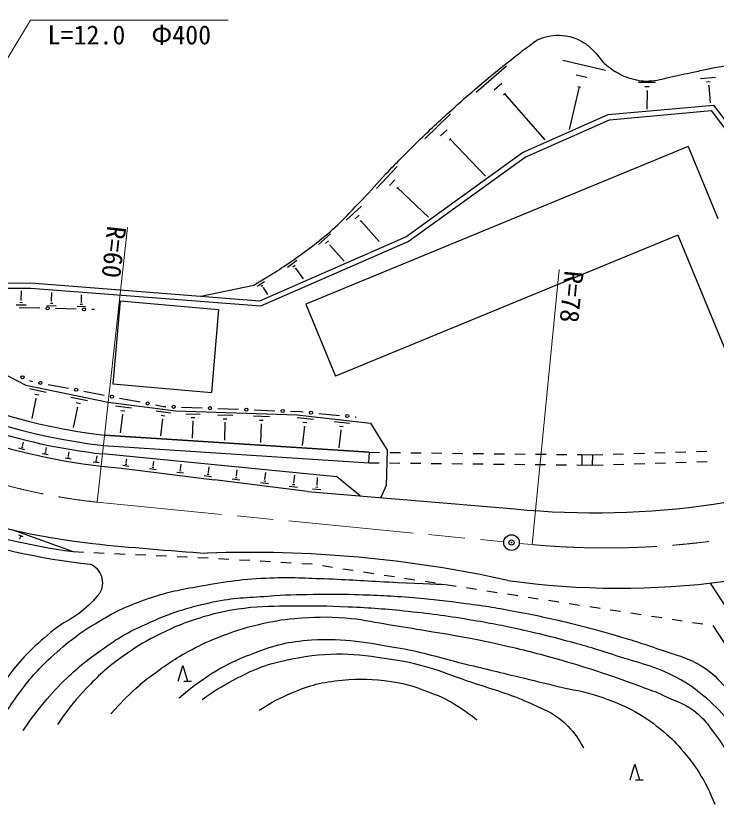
# Model space of a CAD drawing. Units: millimetres, scale not verified. Extents: x 40000 to 680000, y 20000 to 380000.
# Drawn here: x 140412 to 207732, y 243172 to 318980 of the extents above; entities that cross this region are included whole.
import ezdxf
from ezdxf.enums import TextEntityAlignment as Align

# ---------------------------------------------------------------- set-up
doc = ezdxf.new("R2010")
doc.units = ezdxf.units.MM
doc.header["$LTSCALE"] = 1000
doc.header["$PDMODE"] = 32
doc.header["$PDSIZE"] = 500
doc.linetypes.add('CHAIN', pattern=[18.5, 12, -1.5, 3.5, -1.5])
for name, color, linetype, lineweight in [('M-BGD', 7, 'Continuous', 25), ('M-BMK', 2, 'CHAIN', 13), ('M-BMK-SRVR', 3, 'Continuous', 25), ('M-STR-HTXT', 7, 'Continuous', 13)]:
    doc.layers.add(name, color=color, linetype=linetype, lineweight=lineweight)
doc.styles.add('ＭＳ ゴシック', font='')
doc.styles.get('ＭＳ ゴシック').set_extended_font_data('MS Gothic')

msp = doc.modelspace()

# ---------------------------------------------------------------- linework, layer by layer
at = {"layer": 'M-BGD'}
for p, q in [((192977, 314700), (197094, 313735)), ((184670, 311635), (187562, 314178)), ((194280, 313309), (195309, 313068)), ((186390, 311866), (187113, 312501)), ((200252, 312587), (201907, 312585)), ((206222, 312933), (207661, 313065)), ((206794, 312623), (207154, 312656)), ((194553, 312160), (193585, 308031)), ((194424, 312190), (194682, 312129)), ((200872, 312173), (201286, 312172)), ((201027, 311759), (201130, 311759)), ((201079, 311759), (201077, 310001)), ((206962, 312275), (207052, 312284)), ((207007, 312279), (207159, 310619)), ((187297, 311381), (187478, 311540)), ((187387, 311461), (191269, 307045)), ((197335, 309479), (207485, 310397)), ((197335, 309479), (207485, 310397)), ((207485, 310397), (213839, 301933)), ((179711, 307146), (182191, 309539)), ((189124, 305831), (197335, 309479)), ((197463, 308988), (207253, 309874)), ((207253, 309874), (213519, 301525)), ((189374, 305396), (197463, 308988)), ((181239, 307423), (181859, 308021)), ((182070, 307027), (182225, 307177)), ((182147, 307102), (185560, 303564)), ((205031, 306417), (168292, 291247)), ((205031, 306417), (207894, 299485)), ((177889, 297719), (189124, 305831)), ((178138, 297283), (189374, 305396)), ((175067, 302382), (177054, 304480)), ((176337, 302672), (176833, 303196)), ((177047, 302372), (177172, 302503)), ((177109, 302437), (180091, 299612)), ((172150, 299343), (173643, 300674)), ((173043, 299469), (173416, 299801)), ((173516, 299220), (173609, 299303)), ((173562, 299262), (175344, 297263)), ((169505, 296984), (170653, 298008)), ((163873, 291584), (177889, 297719)), ((163959, 291076), (178138, 297283)), ((170192, 297081), (170479, 297337)), ((204048, 297896), (171154, 284315)), ((204048, 297896), (208849, 286268)), ((170555, 296890), (170627, 296954)), ((170591, 296922), (171962, 295384)), ((166532, 294825), (167424, 295467)), ((167027, 294843), (167250, 295003)), ((167271, 294680), (167326, 294720)), ((167299, 294700), (168037, 293674)), ((163612, 292981), (164312, 293417)), ((133529, 292765), (141855, 292790)), ((133578, 293265), (141873, 293291)), ((141855, 292790), (163959, 291076)), ((141873, 293291), (163873, 291584)), ((158184, 292025), (163279, 293068)), ((163984, 292969), (164158, 293078)), ((164158, 292835), (164202, 292862)), ((164180, 292849), (164601, 292173)), ((140934, 291631), (140957, 292538)), ((143861, 291528), (143883, 292383)), ((146721, 291420), (146740, 292161)), ((141396, 291146), (140449, 291170)), ((141047, 291392), (140810, 291398)), ((140964, 291631), (140905, 291632)), ((143967, 291304), (143745, 291309)), ((143889, 291528), (143834, 291529)), ((146818, 291214), (146614, 291219)), ((146746, 291419), (146696, 291420)), ((150447, 291570), (149745, 283600)), ((150447, 291570), (159910, 290736)), ((168292, 291247), (171154, 284315)), ((127473, 290585), (141394, 283456)), ((142724, 290863), (140725, 290913)), ((144294, 291073), (143407, 291096)), ((146223, 290775), (144223, 290825)), ((147118, 291003), (146304, 291023)), ((147972, 290731), (147722, 290737)), ((159910, 290736), (159208, 282767)), ((141734, 283899), (141794, 283871)), ((141794, 283871), (142040, 283824)), ((143513, 283541), (145477, 283165)), ((149745, 283600), (159208, 282767)), ((141394, 283456), (149303, 281831)), ((141719, 283135), (143319, 282806)), ((146950, 282883), (148915, 282506)), ((142354, 282170), (141959, 280249)), ((142237, 282611), (142637, 282529)), ((142304, 282180), (142404, 282160)), ((145689, 282318), (147313, 281984)), ((150388, 282224), (152352, 281847)), ((146334, 281339), (145932, 279382)), ((146215, 281787), (146621, 281704)), ((146284, 281350), (146385, 281329)), ((149303, 281831), (155810, 280996)), ((149999, 281489), (151532, 281293)), ((153825, 281565), (154580, 281420)), ((154580, 281420), (154830, 281411)), ((156329, 281354), (158327, 281278)), ((150667, 280625), (150442, 278870)), ((150525, 281032), (150908, 280983)), ((150619, 280631), (150715, 280619)), ((153902, 280989), (155326, 280806)), ((154390, 280565), (154746, 280519)), ((155810, 280996), (167434, 280624)), ((156754, 280716), (158149, 280671)), ((159811, 280618), (161262, 280571)), ((159826, 281221), (161825, 281145)), ((163273, 280507), (164782, 280459)), ((163324, 281088), (165322, 281011)), ((166821, 280954), (167788, 280918)), ((167434, 280624), (174507, 279821)), ((167788, 280918), (168037, 280894)), ((169530, 280752), (171521, 280563)), ((154523, 280186), (154318, 278590)), ((154478, 280191), (154567, 280180)), ((157266, 280350), (157614, 280339)), ((157429, 279996), (157377, 278380)), ((157385, 279997), (157473, 279995)), ((160343, 280238), (160706, 280226)), ((160513, 279869), (160459, 278167)), ((160468, 279870), (160558, 279867)), ((163827, 280111), (164204, 280099)), ((167462, 280369), (169030, 280191)), ((168006, 279910), (168398, 279865)), ((170999, 279967), (172483, 279799)), ((173015, 280422), (173122, 280412)), ((174507, 279821), (176121, 277214)), ((164004, 279728), (163946, 277939)), ((163956, 279730), (164051, 279727)), ((168157, 279496), (167951, 277677)), ((168108, 279501), (168206, 279490)), ((171657, 279141), (171464, 277448)), ((171513, 279533), (171884, 279491)), ((171610, 279146), (171703, 279136)), ((148933, 278670), (174375, 277007)), ((174375, 277007), (148933, 278670)), ((141109, 277452), (140966, 277487)), ((141091, 277608), (141055, 277617)), ((141073, 277612), (141165, 277982)), ((143286, 277100), (143362, 277473)), ((148846, 277673), (174337, 276008)), ((141288, 277257), (140717, 277398)), ((143515, 276753), (142939, 276871)), ((143328, 276941), (143184, 276970)), ((143304, 277096), (143268, 277103)), ((145490, 276682), (145552, 277058)), ((171262, 274654), (148756, 276854)), ((171262, 274654), (148756, 276854)), ((174375, 277007), (174309, 276009)), ((174375, 277007), (175375, 276996)), ((176121, 277214), (175995, 273807)), ((176374, 276985), (177374, 276975)), ((178374, 276964), (179374, 276953)), ((180374, 276942), (181374, 276931)), ((182374, 276920), (183374, 276909)), ((184374, 276898), (185374, 276887)), ((186374, 276876), (187374, 276865)), ((188374, 276854), (189374, 276844)), ((190374, 276833), (191374, 276822)), ((192374, 276811), (193373, 276800)), ((194373, 276789), (195826, 276773)), ((194373, 276789), (194826, 276784)), ((194826, 276784), (194815, 275784)), ((195826, 276773), (195815, 275773)), ((195826, 276773), (196825, 276806)), ((197825, 276838), (198824, 276871)), ((199824, 276903), (200823, 276936)), ((201823, 276969), (202822, 277001)), ((203822, 277034), (204821, 277066)), ((205821, 277099), (206820, 277132)), ((145733, 276344), (145153, 276439)), ((145539, 276525), (145394, 276548)), ((145508, 276679), (145472, 276685)), ((148435, 275984), (147855, 276050)), ((148234, 276154), (148089, 276170)), ((148195, 276305), (148159, 276309)), ((148177, 276307), (148219, 276676)), ((151046, 275985), (151009, 275990)), ((151027, 275987), (151076, 276376)), ((153622, 275680), (153678, 276121)), ((174337, 276008), (175336, 275997)), ((176336, 275986), (177336, 275975)), ((178336, 275964), (179336, 275953)), ((180336, 275942), (181336, 275931)), ((201855, 275969), (202855, 276002)), ((203854, 276034), (204854, 276067)), ((205853, 276100), (206853, 276132)), ((148627, 275685), (150575, 275496)), ((150575, 275496), (159508, 274375)), ((151288, 275652), (150692, 275727)), ((151083, 275829), (150934, 275848)), ((153898, 275326), (153268, 275405)), ((153682, 275513), (153524, 275533)), ((153642, 275678), (153603, 275683)), ((156316, 275192), (156149, 275213)), ((156274, 275367), (156232, 275372)), ((156253, 275369), (156315, 275864)), ((158920, 275054), (158988, 275602)), ((161622, 274734), (161698, 275337)), ((182336, 275920), (183336, 275909)), ((184336, 275898), (185336, 275888)), ((186336, 275877), (187336, 275866)), ((188336, 275855), (189336, 275844)), ((190336, 275833), (191335, 275822)), ((192335, 275811), (193335, 275800)), ((194335, 275789), (194815, 275784)), ((194362, 275789), (195815, 275773)), ((195858, 275774), (196858, 275806)), ((197857, 275839), (198857, 275871)), ((199856, 275904), (200856, 275937)), ((156545, 274994), (155878, 275078)), ((159227, 274659), (158524, 274747)), ((158985, 274867), (158810, 274889)), ((158942, 275051), (158898, 275057)), ((161692, 274538), (161507, 274561)), ((161646, 274731), (161599, 274737)), ((164362, 274410), (164445, 275069)), ((167139, 274082), (167229, 274797)), ((169363, 273841), (169426, 274582)), ((173504, 272824), (171262, 274654)), ((168442, 273253), (159508, 274375)), ((161946, 274318), (161206, 274411)), ((164702, 273973), (163925, 274071)), ((164435, 274204), (164241, 274228)), ((164386, 274407), (164338, 274413)), ((167496, 273624), (166681, 273726)), ((167216, 273866), (167012, 273891)), ((167165, 274079), (167114, 274085)), ((169388, 273838), (169337, 273843)), ((175995, 273807), (175484, 272656)), ((168442, 273253), (188372, 271563)), ((169739, 273394), (168916, 273464)), ((169448, 273626), (169242, 273644)), ((140029, 269575), (145920, 267457)), ((140679, 269076), (141105, 268923)), ((140816, 268786), (140768, 268653)), ((140801, 268912), (140907, 268874)), ((140802, 268791), (140829, 268781)), ((145920, 267457), (146919, 267411)), ((147918, 267365), (148917, 267319)), ((149916, 267273), (150915, 267227)), ((151914, 267181), (152913, 267135)), ((153912, 267089), (154911, 267043)), ((155910, 266997), (156908, 266951)), ((157907, 266905), (158904, 266859)), ((158904, 266859), (158906, 266859)), ((159905, 266800), (160903, 266742)), ((161901, 266683), (162899, 266624)), ((163898, 266565), (164896, 266506)), ((165894, 266447), (166893, 266389)), ((167891, 266330), (168889, 266271)), ((169878, 266120), (170866, 265968)), ((171854, 265816), (172843, 265665)), ((173831, 265513), (174820, 265361)), ((175808, 265210), (176797, 265058)), ((177785, 264906), (178773, 264754)), ((179762, 264603), (180750, 264451)), ((181739, 264299), (182727, 264148)), ((183715, 263996), (184704, 263844)), ((207162, 264435), (214705, 252742)), ((185692, 263692), (186681, 263541)), ((187669, 263389), (188658, 263237)), ((189646, 263086), (190634, 262934)), ((191623, 262782), (192611, 262631)), ((193600, 262479), (194588, 262327)), ((195577, 262175), (196565, 262024)), ((197553, 261872), (198542, 261720)), ((199530, 261569), (200519, 261417)), ((201507, 261265), (202496, 261113)), ((203484, 260962), (204472, 260810)), ((205461, 260658), (206449, 260507)), ((207411, 260359), (212884, 251875)), ((156024, 255012), (156474, 256512)), ((156474, 256512), (156924, 255013)), ((156549, 255012), (157299, 255013)), ((199447, 245529), (199896, 247029)), ((199896, 247029), (200347, 245529)), ((199972, 245529), (200722, 245530))]:
    msp.add_line(p, q, dxfattribs=at)
for centre in [(143474, 290844), (146973, 290756), (141055, 284218), (142776, 283682), (146214, 283024), (149651, 282365), (153089, 281706), (155579, 281382), (159077, 281249), (162574, 281116), (166072, 280983), (168784, 280823), (172268, 280493)]:
    msp.add_circle(centre, 150, dxfattribs=at)
for centre, radius, start, end in [((154801, 331847), 56500, 206.43079, 263.72638), ((154801, 331847), 64000, 206.43079, 263.72638), ((154801, 331847), 54500, 218.79536, 263.72638), ((154801, 331847), 53500, 220.04885, 263.70279), ((154801, 331847), 55325, 238.8558, 263.72638), ((196025, 349950), 78759, 264.42351, 292.2821), ((154801, 331847), 66000, 238.29428, 263.72638), ((154801, 331847), 65000, 239.36728, 262.14672), ((198459, 341074), 77132, 261.98365, 293.14781), ((180734, 595184), 328608, 264.24931, 266.17618), ((163003, 152590), 114795, 77.575, 92.08844), ((146849, 264468), 1922, 328.65861, 67.36042)]:
    msp.add_arc(centre, radius, start, end, dxfattribs=at)
for points, knots in [([(163279, 293068), (165290, 294293), (165870, 294626), (167442, 295757), (168625, 296607), (169290, 297084), (170399, 298029), (171778, 299204), (172438, 299986), (173701, 301285), (174621, 302231), (175078, 302816), (175988, 303771), (177096, 304934), (177724, 305579), (178871, 306704), (180109, 307918), (180817, 308584), (182101, 309750), (183223, 310769), (183859, 311332), (185019, 312307), (186191, 313290), (186856, 313831), (188052, 314784), (188620, 315236), (188928, 315502), (189520, 315922), (190053, 316300), (190308, 316625), (190932, 316820), (191796, 317091), (192341, 317179), (193239, 317060), (193879, 316976), (194234, 316829), (194801, 316522), (195342, 316230), (195577, 315953), (196021, 315528), (196510, 315061), (196659, 314674), (197178, 314241), (197687, 313816), (198012, 313624), (198596, 313311), (198948, 313123), (199164, 313044), (199551, 312944), (200303, 312748), (200754, 312663), (201529, 312728), (202322, 312794), (202744, 312983), (203522, 313146), (204423, 313335), (204928, 313441), (205829, 313630), (206362, 313741), (206660, 313804), (207193, 313916), (207497, 313979), (207663, 314037), (207971, 314079), (208603, 314166), (208962, 314203), (209599, 314197), (210532, 314188), (211055, 314107), (211973, 313946), (212624, 313833), (212989, 313761), (213624, 313580), (214482, 313336), (214964, 313190), (215786, 312844), (216668, 312472), (217150, 312229), (217983, 311755), (218433, 311499), (218652, 311301), (219103, 311046), (219652, 310735), (219968, 310555), (220571, 310367), (221031, 310223), (221314, 310237), (221795, 310207), (222409, 310168), (222757, 310196), (223370, 310252), (223860, 310297), (224133, 310358), (224608, 310490), (225444, 310722), (225891, 310935), (226665, 311328), (227207, 311603), (227491, 311808), (227950, 312208), (228536, 312719), (228741, 313132), (229189, 313768), (229484, 314187), (229550, 314482), (229820, 314918), (230683, 316312), (231165, 317103), (232193, 318381), (233429, 319919), (234240, 320689), (235697, 322018), (236479, 322731), (236979, 323059), (237829, 323689), (238356, 324079), (238642, 324321), (239226, 324618), (239592, 324805), (239816, 324893), (240221, 324959), (240673, 325033), (240935, 324973), (241393, 324966), (242009, 324956), (242354, 324913), (242969, 324880), (245096, 324763), (246287, 324698), (248414, 324582), (249363, 324530), (249894, 324501), (250843, 324449), (252157, 324377), (252893, 324337), (254207, 324265), (255553, 324191), (256308, 324150), (257654, 324077), (258865, 324010), (259544, 323985), (260754, 323907), (262505, 323795), (263518, 323953), (265234, 323592), (266078, 323414), (266576, 323309), (267326, 322883), (267992, 322505), (268255, 322102), (268679, 321464), (269062, 320889), (269288, 320481), (269254, 319792), (269234, 319397), (269194, 319195), (269035, 318803)], [0, 0, 0, 0, 1, 1, 1, 2, 2, 2, 3, 3, 3, 4, 4, 4, 5, 5, 5, 6, 6, 6, 7, 7, 7, 8, 8, 8, 9, 9, 9, 10, 10, 10, 11, 11, 11, 12, 12, 12, 13, 13, 13, 14, 14, 14, 15, 15, 15, 16, 16, 16, 17, 17, 17, 18, 18, 18, 19, 19, 19, 20, 20, 20, 21, 21, 21, 22, 22, 22, 23, 23, 23, 24, 24, 24, 25, 25, 25, 26, 26, 26, 27, 27, 27, 28, 28, 28, 29, 29, 29, 30, 30, 30, 31, 31, 31, 32, 32, 32, 33, 33, 33, 34, 34, 34, 35, 35, 35, 36, 36, 36, 37, 37, 37, 38, 38, 38, 39, 39, 39, 40, 40, 40, 41, 41, 41, 42, 42, 42, 43, 43, 43, 44, 44, 44, 45, 45, 45, 46, 46, 46, 47, 47, 47, 48, 48, 48, 49, 49, 49, 50, 50, 50, 51, 51, 51, 52, 52, 52, 52]), ([(138167, 249579), (139205, 251566), (139541, 252221), (140667, 253750), (141757, 255231), (142429, 256034), (143784, 257276), (145443, 258797), (146452, 259593), (148386, 260742), (150140, 261785), (151196, 262276), (153125, 262940), (154889, 263546), (155925, 263754), (157761, 264084), (160363, 264550), (161837, 264795), (164477, 264920), (166649, 265022), (167870, 264935), (170043, 264862), (172481, 264780), (173843, 264652), (176280, 264539), (178384, 264441), (181032, 264335), (181668, 264310)], [0, 0, 0, 0, 1, 1, 1, 2, 2, 2, 3, 3, 3, 4, 4, 4, 5, 5, 5, 6, 6, 6, 7, 7, 7, 8, 8, 8, 9, 9, 9, 9]), ([(148491, 263469), (147740, 262613), (147482, 262331), (146736, 261712), (145908, 261025), (145296, 260844), (144436, 260199), (143417, 259435), (142879, 258959), (141959, 258078), (141190, 257340), (140791, 256888), (140132, 256051), (139275, 254963), (138816, 254327), (138134, 253122), (137341, 251722), (136939, 250902), (136403, 249385), (135975, 248175), (135850, 247710), (135512, 246223)], [0, 0, 0, 0, 1, 1, 1, 2, 2, 2, 3, 3, 3, 4, 4, 4, 5, 5, 5, 6, 6, 6, 7, 7, 7, 7]), ([(141130, 250258), (142024, 251561), (142287, 251950), (143130, 252955), (143936, 253917), (144412, 254440), (145326, 255299), (146546, 256444), (147278, 257041), (148639, 258014), (150217, 259140), (151165, 259711), (152936, 260499), (155351, 261574), (156778, 262070), (159364, 262620), (161396, 263052), (162581, 263029), (164653, 263188), (166360, 263319), (167321, 263329), (169033, 263357), (170573, 263382), (171437, 263387), (172977, 263340), (175179, 263273), (176414, 263223), (178609, 263038), (180589, 262872), (181697, 262753), (183666, 262486), (185608, 262223), (186695, 262054), (188619, 261683), (190721, 261278), (191894, 261027), (193972, 260516), (195471, 260148), (196307, 259927), (197786, 259489), (199569, 258960), (200571, 258670), (202323, 258046), (203957, 257463), (204971, 257309), (206446, 256396), (207442, 255779), (207846, 255216), (208672, 254385), (209515, 253537), (209973, 253045), (210728, 252120), (211558, 251103), (211994, 250506), (212714, 249409), (213419, 248332), (213783, 247704), (214361, 246554), (214813, 245655), (214958, 245334), (215429, 244209)], [0, 0, 0, 0, 1, 1, 1, 2, 2, 2, 3, 3, 3, 4, 4, 4, 5, 5, 5, 6, 6, 6, 7, 7, 7, 8, 8, 8, 9, 9, 9, 10, 10, 10, 11, 11, 11, 12, 12, 12, 13, 13, 13, 14, 14, 14, 15, 15, 15, 16, 16, 16, 17, 17, 17, 18, 18, 18, 19, 19, 19, 20, 20, 20, 20]), ([(213015, 243343), (212489, 245046), (212290, 245610), (211628, 246977), (210824, 248636), (210209, 249492), (209082, 250950), (208288, 251978), (207777, 252517), (206787, 253358), (205743, 254245), (205122, 254726), (203910, 255363), (201785, 256480), (200407, 256694), (198129, 257451), (196294, 258061), (195251, 258357), (193385, 258864), (191788, 259298), (190887, 259522), (189270, 259880), (187372, 260299), (186305, 260523), (184387, 260842), (181949, 261247), (180576, 261438), (178119, 261701), (175872, 261941), (174607, 262030), (172349, 262127), (170262, 262217), (169090, 262250), (167001, 262215), (165182, 262184), (164154, 262230), (162349, 262003), (160797, 261809), (159932, 261614), (158430, 261176), (156561, 260632), (155555, 260169), (153811, 259305), (152550, 258682), (151891, 258232), (150748, 257413), (149432, 256470), (148717, 255889), (147593, 254723), (146498, 253587), (145896, 252927), (144977, 251643), (144752, 251327), (144667, 251220), (144412, 250826)], [0, 0, 0, 0, 1, 1, 1, 2, 2, 2, 3, 3, 3, 4, 4, 4, 5, 5, 5, 6, 6, 6, 7, 7, 7, 8, 8, 8, 9, 9, 9, 10, 10, 10, 11, 11, 11, 12, 12, 12, 13, 13, 13, 14, 14, 14, 15, 15, 15, 16, 16, 16, 17, 17, 17, 18, 18, 18, 18]), ([(149538, 251859), (150657, 253063), (150961, 253434), (151981, 254330), (152484, 254773), (152755, 255039), (153300, 255431), (154695, 256433), (155459, 257038), (156973, 257849), (158033, 258417), (158630, 258742), (159753, 259171), (161298, 259762), (162174, 260092), (163786, 260458), (165118, 260761), (165874, 260929), (167236, 261036), (169135, 261184), (170213, 261233), (172112, 261090), (173612, 260976), (174433, 260749), (175919, 260513), (177294, 260296), (178062, 260158), (179435, 259930), (180967, 259676), (181829, 259559), (183356, 259279), (184932, 258989), (185813, 258813), (187373, 258445), (189573, 257926), (190803, 257618), (192976, 256993), (194463, 256565), (195293, 256312), (196758, 255816), (198234, 255316), (199058, 255028), (200516, 254481), (201364, 254163), (201863, 254037), (202676, 253638), (203996, 252990), (204881, 252812), (205983, 251840), (206501, 251383), (206754, 251080), (207165, 250526), (208054, 249328), (208563, 248653), (209275, 247342), (209791, 246392), (210030, 245828), (210382, 244807), (210556, 244305), (210618, 244127), (210788, 243508)], [0, 0, 0, 0, 1, 1, 1, 2, 2, 2, 3, 3, 3, 4, 4, 4, 5, 5, 5, 6, 6, 6, 7, 7, 7, 8, 8, 8, 9, 9, 9, 10, 10, 10, 11, 11, 11, 12, 12, 12, 13, 13, 13, 14, 14, 14, 15, 15, 15, 16, 16, 16, 17, 17, 17, 18, 18, 18, 19, 19, 19, 20, 20, 20, 20]), ([(156115, 253396), (157356, 254460), (157780, 254784), (158941, 255541), (160506, 256561), (161479, 257002), (163221, 257675), (165320, 258485), (166588, 258830), (168833, 258966), (172170, 259167), (174060, 258747), (177354, 258176), (179703, 257769), (180969, 257300), (183287, 256738), (185429, 256219), (186629, 255928), (188772, 255408), (190250, 255050), (191077, 254844), (192556, 254491), (194023, 254140), (194883, 254083), (196313, 253604), (197786, 253110), (198611, 252792), (199971, 252042), (201091, 251425), (201668, 250980), (202650, 250161), (203491, 249461), (203924, 249015), (204628, 248177), (205347, 247323), (205717, 246810), (206291, 245852), (206890, 244854), (207059, 244444), (207596, 243172)], [0, 0, 0, 0, 1, 1, 1, 2, 2, 2, 3, 3, 3, 4, 4, 4, 5, 5, 5, 6, 6, 6, 7, 7, 7, 8, 8, 8, 9, 9, 9, 10, 10, 10, 11, 11, 11, 12, 12, 12, 13, 13, 13, 13]), ([(158316, 253228), (159618, 254176), (160098, 254446), (161314, 255100), (163586, 256320), (165013, 256819), (167554, 257263), (171238, 257905), (173432, 257609), (177124, 257016), (180197, 256523), (181798, 255694), (184757, 254728), (186836, 254048), (188030, 253721), (190020, 252813), (191474, 252149), (192401, 251817), (193494, 250650), (194172, 249925), (194447, 249556), (194979, 248586)], [0, 0, 0, 0, 1, 1, 1, 2, 2, 2, 3, 3, 3, 4, 4, 4, 5, 5, 5, 6, 6, 6, 7, 7, 7, 7]), ([(163820, 252214), (165169, 253073), (165663, 253337), (166931, 253875), (168727, 254637), (169832, 254907), (171773, 255103), (173601, 255287), (174655, 255230), (176475, 254976), (178143, 254743), (179045, 254379), (180616, 253770), (181706, 253348), (182279, 253005), (183255, 252362), (183850, 251970), (184064, 251821), (184733, 251291)], [0, 0, 0, 0, 1, 1, 1, 2, 2, 2, 3, 3, 3, 4, 4, 4, 5, 5, 5, 6, 6, 6, 6])]:
    msp.add_open_spline(points, degree=3, knots=knots, dxfattribs=at)
at = {"layer": 'M-BMK'}
for p, q in [((148245, 272206), (187310, 268401)), ((188803, 268256), (190047, 268135))]:
    msp.add_line(p, q, dxfattribs=at)
for centre, radius, start, end in [((154801, 331847), 60000, 207.14699, 263.72638), ((197160, 345810), 78000, 264.76775, 308.84159)]:
    msp.add_arc(centre, radius, start, end, dxfattribs=at)
at = {"layer": 'M-BMK-SRVR'}
msp.add_circle((188056, 268329), 750, dxfattribs=at)
msp.add_point((188056, 268329), dxfattribs=at)
at = {"layer": 'M-STR-HTXT'}
for p, q in [((141827, 318551), (123557, 288419)), ((141827, 318551), (160827, 318558)), ((148245, 272206), (151150, 298629)), ((190047, 268135), (192624, 294589))]:
    msp.add_line(p, q, dxfattribs=at)

# ---------------------------------------------------------------- texts
at = {"layer": 'M-STR-HTXT', "style": 'ＭＳ ゴシック'}
msp.add_text('L=12.0\u3000Φ400', height=1833, rotation=0.022, dxfattribs=at).set_placement((151327, 318055), align=Align.TOP_CENTER)
for s, rotation, p in [('R=60', 263.726, (148665, 298902)), ('R=78', 264.437, (192624, 294589))]:
    msp.add_text(s, height=1833, rotation=rotation, dxfattribs=at).set_placement(p, align=Align.BOTTOM_LEFT)

doc.saveas('drawing.dxf')
